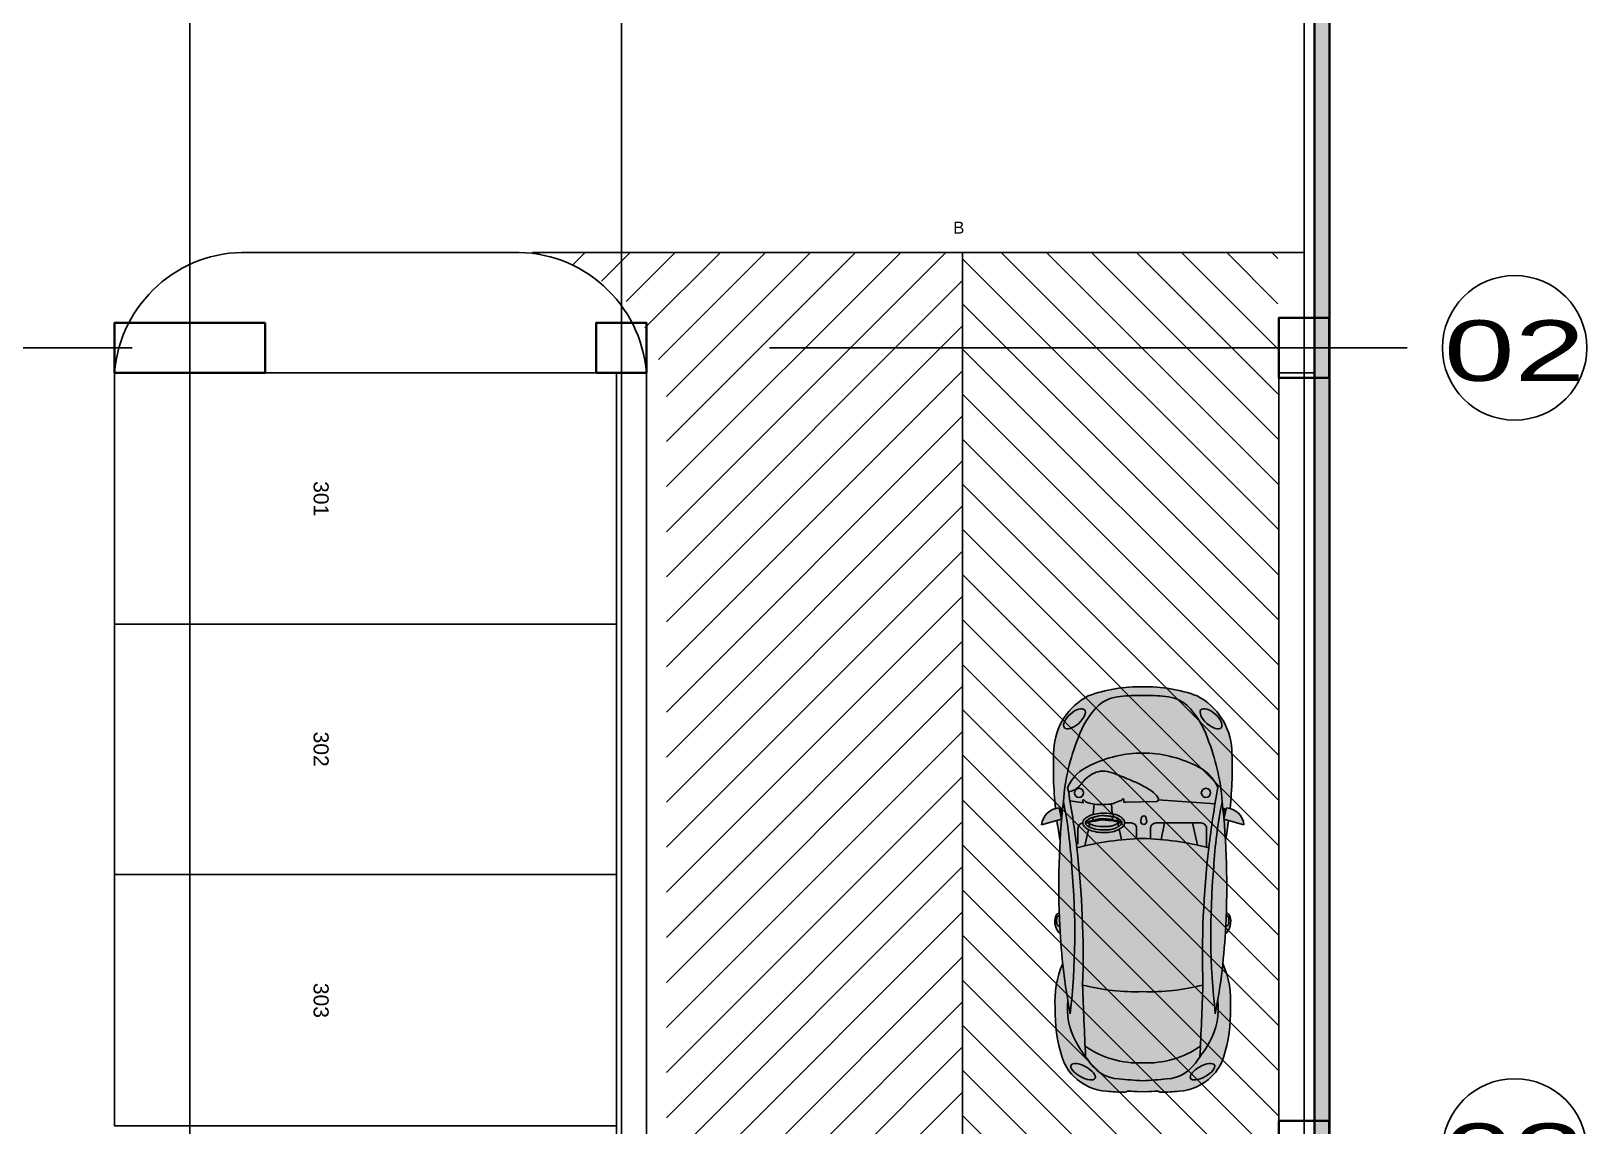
# Model space of a CAD drawing. Header units: millimetres. Extents: x -430 to 485, y 17 to 957.
# Drawn here: x 177.87 to 193.36, y 82.26 to 93.16 of the extents above; entities that cross this region are included whole.
import ezdxf

# ---------------------------------------------------------------- set-up
doc = ezdxf.new("R2010")
doc.units = ezdxf.units.MM
doc.linetypes.add('Center', pattern=[50.800000000000004, 31.75, -6.35, 6.35, -6.35])
for name, color, linetype in [('-parquead', 8, 'Continuous'), ('@F1', 8, 'Continuous'), ('_AUTOMOBILES', 8, 'Continuous'), ('_H-lleno', 255, 'Continuous'), ('EJE-ESTRUCTURA', 8, 'Center'), ('GG_PISO 3', 8, 'Continuous'), ('JCA_HATCH 254', 252, 'Continuous'), ('JCA_TEXTO1', 8, 'Continuous'), ('JCA_TEXTO2', 8, 'Continuous'), ('Textos-espacios', 8, 'Continuous')]:
    doc.layers.add(name, color=color, linetype=linetype)
doc.layers.add('Estructura', color=7, linetype='Continuous', lineweight=40, true_color=0x4f4f4f)
doc.layers.add('Muro', color=9, linetype='Continuous', lineweight=40)
doc.layers.add('Piso', color=251, linetype='Continuous', lineweight=30)
doc.styles.get("Standard").update_dxf_attribs({"font": 'arial.ttf'})
doc.styles.add('style2', font='arial.ttf', dxfattribs={"width": 1.5})

# ---------------------------------------------------------------- blocks, each defined once
blk = doc.blocks.new('WVG&%SOL')
at = {"layer": '_H-lleno'}
for points in [[(2.702086492993894, 2.045514725111289), (2.759095564346709, 1.842661534483658), (2.873100209020808, 1.867661469278831, 0.3767452663805549)], [(1.6803222246675, 1.861073917262842, 0.0032374094922651), (1.599861843043524, 1.856807194332604, -0.3022014224707749), (1.779676953235554, 1.90181265034335, -0.3823630885886254), (1.809888535686718, 1.866815864780351, 0.0041875893993844)], [(2.745677108597502, 1.890407910585405, 0.012661824760933), (2.54567545698874, 1.858263859191723, -0.0069095832483488), (2.759095564346705, 1.842661534483683)], [(4.01033382518363, 1.022757277062477, 0.0384341650213628), (3.999100788954208, 1.252076915600939, 0.165050937309413), (3.909238933606277, 1.470954274146369, 0.1160275156920058), (3.577873031346101, 1.675801034163352, 0.0795331153242121), (2.939400012368492, 1.824844700356659, -0.0349143717976877), (2.267012605504048, 1.739211841636542, -0.0502716917365008), (0.7936949487919014, 1.755679738234384, -0.0056037282013258), (0.9309326479255396, 1.780499668938676, 0.1564828559446172), (0.5116374171154014, 1.700255952337485, 0.0409944675196759), (0.3603930924722375, 1.60084469877935, -0.0027242034924582), (1.083324526110799, 1.630913886351663, 0.0376225017065737), (2.470532429844713, 1.689483845499822, 0.0156139737951068), (3.079153332555627, 1.781995288761659, -0.1952331394635058), (3.304473105559843, 1.551606081793259, -0.1149000738005668), (3.427297995927476, 1.022757277062084, -0.1149000738004035), (3.304473105559845, 0.4939084723316793, -0.1952331394635143), (3.079153332555618, 0.2635192653632726, 0.015613973795132), (2.470532429843723, 0.3560307086252319, 0.0376225017065218), (1.083324526111713, 0.4146006677732661, -0.0027242034924618), (0.3603930924722016, 0.4446698553456133, 0.0409944675196806), (0.5116374171153834, 0.3452586017874669, 0.156482855944626), (0.9309326479255418, 0.2650148851862605, -0.005603728201326001), (0.7936949487918983, 0.2898348158905533, -0.0502716917365034), (2.267012605504123, 0.3063027124883879, -0.0349143717976864), (2.939400012368538, 0.2206698537682641, 0.0795331153242067), (3.577873031346101, 0.3697135199615733, 0.1160275156920097), (3.909238933606283, 0.5745602799785705, 0.1650509373094237), (3.999100788954212, 0.7934376385240189, 0.0384341650213627)], [(2.939400012368531, 1.824844700356671, 0.040737158263194), (1.680322224667395, 1.861073917262839, 0.0359210650891952), (0.7936949487919434, 1.75567973823439, 0.0502716917365014), (2.267012605504104, 1.739211841636543, 0.0349143717976868)], [(2.267012605504123, 0.306302712488387, 0.0502716917365044), (0.7936949487918739, 0.2898348158905497, 0.0359210650891965), (1.68032222466736, 0.1844406368620959, 0.0407371582631928), (2.939400012368459, 0.2206698537682685, 0.034914371797682)], [(1.680322224726555, 0.184440636859341, -0.0032374094946405), (1.599861843043524, 0.1887073597923304, 0.3022014224708533), (1.7796769532356, 0.143701903781602, 0.3823630885881546), (1.809888535686718, 0.178698689344581, -0.0041875893974788), (1.680322224726434, 0.1844406368589815, 0.3706058346611895), (1.690465869189984, 0.159302323310371, 0.1335624853119722), (1.727488264576985, 0.151725056056458, 0.0823043625920961), (1.774323937635299, 0.1570735927313215, 0.7207659377336217), (1.775243965634355, 0.1780664092836914, -0.7207659377333254), (1.774323937635285, 0.1570735927313247, -0.0823043625920088), (1.727488264577024, 0.1517250560564605, -0.1314943697917713), (1.690989454332909, 0.1590407139474725, -0.3786291950438628)], [(2.759095564346703, 0.2028530196412506, -0.0069095832483483), (2.545675456988759, 0.1872506949332089, 0.0126618247609321), (2.745677108597502, 0.1551066435395296)], [(2.873100209020808, 0.1778530848461012), (2.759095564346709, 0.2028530196412777), (2.702086492993894, -1.709863549e-07, 0.3767452663805551)]]:
    blk.add_hatch(color=256, dxfattribs=at).paths.add_polyline_path(points)
h = blk.add_hatch(color=256, dxfattribs=at)
h.paths.add_polyline_path([(0.3505129329212845, 1.837546172725233, 0.1214502556362919), (0.1624329010585682, 1.722218220449743, 0.1826030026017416), (0.0106858345010308, 1.38904904355948, 0.0293254781624102), (-3.317855668e-07, 1.207514680959979, 0.0838081992157284), (0.0112782769610322, 1.175461784291215, -0.0151428676531554), (0.0107921703272201, 1.144340121078527, 0.0333295451190012), (0.0064113679945336, 1.022757277062477, 0.0333295451190097), (0.0107921703272201, 0.9011744330464044, -0.0151428676531547), (0.0112782769610322, 0.8700527698337165, 0.0838081992157297), (-3.317855674e-07, 0.8379998731649525, 0.0293254781624134), (0.0106858345010212, 0.6564655105654306, 0.1826030026017317), (0.1624329010585738, 0.3232963336751964, 0.1214502556362958), (0.3505129329212974, 0.2079683813997049, 0.0849601022361763), (0.8549116659440255, 0.1374900725882746, 0.1240377061407456), (1.301299646021325, 0.2137051133444468, -0.0150265645907047), (0.9309326479255376, 0.2650148851862602, -0.1564828559445989), (0.5116374171154475, 0.3452586017874479, -0.0481945616863861), (0.3356399395656161, 0.4645967411504069, -0.2593833747098837), (0.1345004660198451, 0.7817862878877859, -0.003945232364233), (0.1156428004971843, 1.022757277062487, -0.0039452323642322), (0.1345004660198445, 1.263728266237139, -0.2593833747098906), (0.335639939565617, 1.58091781297453, -0.0481945616863857), (0.5116374171154461, 1.700255952337485, -0.1564828559446), (0.9309326479255392, 1.780499668938676, -0.0150265645907046), (1.301299646021325, 1.831809440780489, 0.124037706140748), (0.8549116659440178, 1.908024481536668, 0.0849601022361774)])
edge = h.paths.add_edge_path(flags=16)
edge.add_ellipse((0.2078656255408473, 1.625952208879064), major_axis=(0.066841598158674, 0.1214668025330273), ratio=0.4059207576363911, start_angle=1.1368683772161603e-13, end_angle=360, ccw=False)
h.paths.add_polyline_path([(1.083324526110799, 1.630913886351663, 0.0376225017065737), (2.470532429844713, 1.689483845499822, 0.0156139737951068), (3.079153332555627, 1.781995288761659, -0.1952331394635058), (3.304473105559843, 1.551606081793259, -0.1149000738005668), (3.427297995927476, 1.022757277062084, -0.1149000738004035), (3.304473105559845, 0.4939084723316793, -0.1952331394635143), (3.079153332555618, 0.2635192653632726, 0.015613973795132), (2.470532429843723, 0.3560307086252319, 0.0376225017065218), (1.083324526111713, 0.4146006677732661, -0.0023211393229082), (0.4673339389503891, 0.4397244134786, -0.1692279362367376), (0.2976231289253435, 1.022757277062469, -0.1692279362367463), (0.4673339389504103, 1.605790140646365, -0.0023211393229047)])
h = blk.add_hatch(color=256, dxfattribs=at)
h.paths.add_polyline_path([(0.3505129329212845, 1.837546172725233, 0.1214502556362919), (0.1624329010585682, 1.722218220449743, 0.1826030026017416), (0.0106858345010308, 1.38904904355948, 0.0293254781624102), (-3.317855668e-07, 1.207514680959979, 0.0838081992157284), (0.0112782769610322, 1.175461784291215, -0.0151428676531554), (0.0107921703272201, 1.144340121078527, 0.0333295451190012), (0.0064113679945336, 1.022757277062477, 0.0333295451190097), (0.0107921703272201, 0.9011744330464044, -0.0151428676531547), (0.0112782769610322, 0.8700527698337165, 0.0838081992157297), (-3.317855674e-07, 0.8379998731649525, 0.0293254781624134), (0.0106858345010212, 0.6564655105654306, 0.1826030026017317), (0.1624329010585738, 0.3232963336751964, 0.1214502556362958), (0.3505129329212974, 0.2079683813997049, 0.0849601022361763), (0.8549116659440255, 0.1374900725882746, 0.1240377061407456), (1.301299646021325, 0.2137051133444468, -0.0150265645907047), (0.9309326479255376, 0.2650148851862602, -0.1564828559445989), (0.5116374171154475, 0.3452586017874479, -0.0481945616863861), (0.3356399395656161, 0.4645967411504069, -0.2593833747098837), (0.1345004660198451, 0.7817862878877859, -0.003945232364233), (0.1156428004971843, 1.022757277062487, -0.0039452323642322), (0.1345004660198445, 1.263728266237139, -0.2593833747098906), (0.335639939565617, 1.58091781297453, -0.0481945616863857), (0.5116374171154461, 1.700255952337485, -0.1564828559446), (0.9309326479255392, 1.780499668938676, -0.0150265645907046), (1.301299646021325, 1.831809440780489, 0.124037706140748), (0.8549116659440178, 1.908024481536668, 0.0849601022361774)])
edge = h.paths.add_edge_path(flags=16)
edge.add_ellipse((0.2078656255408473, 1.625952208879064), major_axis=(0.066841598158674, 0.1214668025330273), ratio=0.4059207576363911, start_angle=1.1368683772161603e-13, end_angle=360, ccw=False)
h.paths.add_polyline_path([(2.470532429834093, 1.689483845498569, -0.0376225017062656), (1.083324526111471, 1.630913886351675, 0.0721772550302114), (1.017326202358824, 1.022757277062469, 0.0721772550302122), (1.083324526111493, 0.4146006677732594, -0.0376225017062634), (2.470532429834034, 0.3560307086263741, 0.0558373516282017), (2.564884064109016, 1.022757277062392, 0.05583735162821401)])
h.paths.add_polyline_path([(2.768072608461951, 0.9886548465513972), (2.749277059202851, 0.9848957366995768, -1.500000000000025), (2.749277059202852, 1.041282384476877), (2.768072608461951, 1.037523274625058, -1)], flags=16)
edge = h.paths.add_edge_path()
edge.add_line((2.721536067137268, 0.8898108754323995), (2.721536067137268, 0.4327653729620524))
edge.add_arc((2.667104662137288, 0.4327653729620834), 0.0544314049999812, 269.99999999996726, 359.9999999999674, ccw=False)
edge.add_line((2.667104662137254, 0.3783339679621021), (2.476187871865554, 0.3783339679621021))
edge.add_arc((-0.4581126972598695, 1.110516507965362), 3.024270342058628, 345.5534359073388, 345.9893520939851, ccw=False)
edge.add_arc((1.29397563786959, -9.432660398862936), 9.859145981400136, 80.53726297998958, 83.14618354670432, ccw=False)
edge.add_line((2.914879660271715, 0.2923295565415973), (2.955993520352512, 0.8659875988347174))
edge.add_spline(control_points=[(2.955993520352512, 0.8659875988347181), (2.948850400740052, 0.8680699690243955), (2.941751087158123, 0.8738013598776813), (2.938919453348861, 0.880856495981525)], knot_values=[0, 3.439e-13, 3.439e-13, 3.439e-13, 0.5272875804596971, 0.5272875804596971, 0.5272875804596971, 0.5272875804596971], degree=3, periodic=0)
edge.add_line((2.938919453348861, 0.880856495981525), (2.931601996061571, 1.193103545928487))
edge.add_spline(control_points=[(2.931601996061571, 1.193103545928487), (2.93144078085937, 1.199982844204379), (2.925794803865078, 1.216025766180431), (2.939081487718523, 1.213109144852843), (2.946804696742436, 1.215731353417127), (2.956139896533896, 1.214817205135369), (2.963007013957564, 1.218227663202879), (2.968990946518095, 1.224085290548684), (2.95097971077368, 1.231674549781674), (2.942275359126429, 1.267619727511178), (2.918761644734113, 1.311566334998647), (2.906185869734882, 1.385328879894635), (2.906046590671627, 1.450409045045709), (2.910393015820416, 1.500460337655663), (2.912225723109506, 1.51425945565519)], knot_values=[0.1412976755397397, 0.1412976755397397, 0.1412976755397397, 0.1412976755397397, 0.159943441569071, 0.1659308883017319, 0.172000704574314, 0.1830228140850743, 0.1897156218089634, 0.1947018747006395, 0.1996895453789824, 0.2306668728388395, 0.293381076211592, 0.3340480560820084, 0.4317638870284336, 0.4694463160207903, 0.4694463160207903, 0.4694463160207903, 0.4694463160207903], degree=3, periodic=0)
edge.add_line((2.914815989105436, 1.337693882500814), (2.813637932319977, 1.333112635966797))
edge.add_spline(control_points=[(2.721388939666713, 1.627928929647909), (2.727178712371816, 1.627651770986975), (2.739233910828099, 1.624800961505389), (2.758054322533162, 1.618130796359334), (2.773611423462779, 1.595254397973495), (2.800807992143929, 1.55643174132822), (2.817188927749391, 1.46951959493309), (2.827132151927969, 1.435203795041219), (2.812272280248447, 1.326015902617337), (2.814747359208201, 1.339846478143104), (2.817326293372939, 1.3542573896016), (2.804549560243644, 1.275199298246949), (2.786179375294529, 1.253220930791989), (2.758123337195891, 1.21429533132211), (2.733582787575711, 1.206372969161803), (2.723279958267059, 1.206131464670204), (2.721536067137268, 1.206175400270458)], knot_values=[0.6101551947584781, 0.6101551947584781, 0.6101551947584781, 0.6101551947584781, 0.6262474253611316, 0.6436722375040645, 0.6634685700176949, 0.6988790869095391, 0.7758465355839687, 0.8696393944446255, 0.9077310157190256, 0.9077310157190256, 0.9077310157190256, 0.9474209751479244, 0.9973650194286854, 1.038980996775159, 1.062017231419319, 1.066710329626935, 1.066710329626935, 1.066710329626935, 1.066710329626935], degree=3, periodic=0)
edge.add_line((2.721536067137268, 1.206175400270458), (2.721536067137268, 1.139709512502866))
edge.add_arc((2.667104662137254, 1.139709512502866), 0.0544314050000122, 270, 359.9999999999998, ccw=False)
edge.add_line((2.667104662137254, 1.085278107502853), (2.562421527843048, 1.085278107502914))
edge.add_arc((-0.4581126972598595, 0.93499804615951), 3.024270342058627, 1.6628604337769843, 2.8482773507855086, ccw=False)
edge.add_arc((-0.4581126972598626, 1.110516507965382), 3.024270342058628, 356.8482918055965, 358.3371395662244, ccw=False)
edge.add_line((2.561583311134643, 0.9442422804324424), (2.667104662137254, 0.9442422804324424))
edge.add_arc((2.667104662137226, 0.8898108754323995), 0.0544314050000429, 0, 89.99999999996771, ccw=False)
h = blk.add_hatch(color=256, dxfattribs=at)
h.paths.add_polyline_path([(0.3505129329212845, 1.837546172725233, 0.1214502556362919), (0.1624329010585682, 1.722218220449743, 0.1826030026017416), (0.0106858345010308, 1.38904904355948, 0.0293254781624102), (-3.317855668e-07, 1.207514680959979, 0.0838081992157284), (0.0112782769610322, 1.175461784291215, -0.0151428676531554), (0.0107921703272201, 1.144340121078527, 0.0333295451190012), (0.0064113679945336, 1.022757277062477, 0.0333295451190097), (0.0107921703272201, 0.9011744330464044, -0.0151428676531547), (0.0112782769610322, 0.8700527698337165, 0.0838081992157297), (-3.317855674e-07, 0.8379998731649525, 0.0293254781624134), (0.0106858345010212, 0.6564655105654306, 0.1826030026017317), (0.1624329010585738, 0.3232963336751964, 0.1214502556362958), (0.3505129329212974, 0.2079683813997049, 0.0849601022361763), (0.8549116659440255, 0.1374900725882746, 0.1240377061407456), (1.301299646021325, 0.2137051133444468, -0.0150265645907047), (0.9309326479255376, 0.2650148851862602, -0.1564828559445989), (0.5116374171154475, 0.3452586017874479, -0.0481945616863861), (0.3356399395656161, 0.4645967411504069, -0.2593833747098837), (0.1345004660198451, 0.7817862878877859, -0.003945232364233), (0.1156428004971843, 1.022757277062487, -0.0039452323642322), (0.1345004660198445, 1.263728266237139, -0.2593833747098906), (0.335639939565617, 1.58091781297453, -0.0481945616863857), (0.5116374171154461, 1.700255952337485, -0.1564828559446), (0.9309326479255392, 1.780499668938676, -0.0150265645907046), (1.301299646021325, 1.831809440780489, 0.124037706140748), (0.8549116659440178, 1.908024481536668, 0.0849601022361774)])
edge = h.paths.add_edge_path(flags=16)
edge.add_ellipse((0.2078656255408473, 1.625952208879064), major_axis=(0.066841598158674, 0.1214668025330273), ratio=0.4059207576363911, start_angle=1.1368683772161603e-13, end_angle=360, ccw=False)
h.paths.add_polyline_path([(0.2976231289253435, 1.022757277062469, -0.1692279362367463), (0.4673339389504103, 1.605790140646365, 0.0004030616208917), (0.360393092472258, 1.600844698779367, 0.0071858969154749), (0.3356399395656451, 1.580917812974553, 0.2593833747091868), (0.1345004660199055, 1.263728266238199, 0.0039452323642501), (0.1156428004971826, 1.022757277062448, 0.0039452323642492), (0.1345004660199347, 0.7817862878867591, 0.2593833747091815), (0.3356399395656428, 0.4645967411503922, 0.0071858969154681), (0.3603930924722314, 0.4446698553455965, 0.0004030616208918), (0.4673339389503996, 0.4397244134785855, -0.1692279362367426)], flags=17)
h = blk.add_hatch(color=256, dxfattribs=at)
h.paths.add_polyline_path([(4.005323287475909, 0.4723124110232929, 0.09828896125084), (4.096745121982224, 1.022757277062457, 0.0982889612508428), (4.005323287475911, 1.573202143101634, 0.2652633872986738), (3.464371681163126, 1.92204625161635, 0.0373627824232311), (2.867611409818052, 1.904947941222435, -0.0505232249280079), (2.873100209020808, 1.867661469278831), (2.857631979205278, 1.864269460664704), (2.872740816056251, 1.831928189850454, -0.0021644060712772), (2.939400012368579, 1.824844700356655, -0.0795331153242196), (3.577873031346241, 1.675801034163304, -0.1160275156919633), (3.909238933606281, 1.470954274146368, -0.1650509373094318), (3.999100788954212, 1.252076915600909, -0.038434165021358), (4.01033382518363, 1.022757277062474, -0.0384341650213604), (3.999100788954215, 0.7934376385240295, -0.1650509373094316), (3.909238933606283, 0.5745602799785701, -0.1160275156919637), (3.577873031346243, 0.3697135199616311, -0.0795331153242276), (2.939400012368516, 0.2206698537682747, -0.0021644060712753), (2.872740816056247, 0.2135863642744802), (2.857631979205278, 0.1812450934602287), (2.873100209020808, 0.1778530848461012, -0.0505232249280064), (2.867611409818043, 0.1405666129025028, 0.0373627824232379), (3.464371681163232, 0.1234683025085872, 0.265263387298629)])
edge = h.paths.add_edge_path(flags=0)
edge.add_ellipse((3.774871243889168, 0.3330389292797969), major_axis=(0.0903418497259956, 0.1020252884452639), ratio=0.4637539022052292, start_angle=0, end_angle=359.9999999999999)
edge = h.paths.add_edge_path(flags=0)
edge.add_ellipse((3.774871243889168, 1.712475624845138), major_axis=(-0.09034184972599528, 0.102025288445264), ratio=0.4637539022052291, start_angle=1.1368683772161603e-13, end_angle=360, ccw=False)
edge = h.paths.add_edge_path(flags=16)
edge.add_ellipse((3.774871243889168, 0.3330389292797969), major_axis=(0.0903418497259956, 0.1020252884452639), ratio=0.4637539022052292, start_angle=0, end_angle=359.9999999999999)
edge = h.paths.add_edge_path(flags=16)
edge.add_ellipse((3.774871243889168, 1.712475624845138), major_axis=(-0.09034184972599528, 0.102025288445264), ratio=0.4637539022052291, start_angle=1.1368683772161603e-13, end_angle=360, ccw=False)
h = blk.add_hatch(color=256, dxfattribs=at)
edge = h.paths.add_edge_path()
edge.add_ellipse((0.2078656255408473, 1.625952208879064), major_axis=(0.06684159815867363, 0.1214668025330274), ratio=0.4059207576363927, start_angle=1.1368683772161603e-13, end_angle=360, ccw=False)
for points in [[(2.857631979205276, 1.864269460664704), (2.759095564346792, 1.842661534483674, -0.0036857332670297), (2.872740816056252, 1.831928189850453)], [(2.872740816056247, 0.2135863642744802, -0.0036857332670294), (2.759095564346798, 0.2028530196412586), (2.857631979205278, 0.1812450934602287)]]:
    blk.add_hatch(color=256, dxfattribs=at).paths.add_polyline_path(points, flags=17)
h = blk.add_hatch(color=256, dxfattribs=at)
edge = h.paths.add_edge_path()
edge.add_ellipse((3.774871243889168, 1.712475624845138), major_axis=(0.09034184972599638, -0.1020252884452629), ratio=0.4637539022052322, start_angle=1.1368683772161603e-13, end_angle=360, ccw=False)
h = blk.add_hatch(color=256, dxfattribs=at)
edge = h.paths.add_edge_path()
edge.add_ellipse((3.774871243889168, 0.3330389292797969), major_axis=(0.09034184972599638, 0.1020252884452629), ratio=0.4637539022052322, start_angle=0, end_angle=359.9999999999999)
at = {"layer": '@F1', "linetype": 'Continuous'}
for p, q in [((2.759095564346709, 1.842661534483658), (2.702086492993894, 2.045514725111289)), ((2.759095564346709, 1.842661534483658), (2.873100209020808, 1.867661469278831)), ((2.85763197920528, 1.864269460664699), (2.872740816056242, 1.831928189850475)), ((2.924613875571048, 1.62160268166327), (2.946328947132597, 1.758479071741073)), ((2.655409697086569, 1.572527950748767), (2.490580753017126, 1.606874551291995)), ((2.738621238463831, 1.51425945565519), (2.721536067137268, 1.601242056124186)), ((2.750637179280288, 1.515259909608938), (2.733552007953726, 1.602242510077933)), ((2.712165089482112, 1.560701418689793), (2.682081878525329, 1.566970075178639)), ((2.660674585385628, 1.261333766764224), (2.551049557928664, 1.236914630341509)), ((2.721536067137268, 1.274890751517228), (2.687894527586973, 1.267397049004167)), ((2.745190229401019, 1.34139965691911), (2.721536067137268, 1.232817644885062)), ((2.757206170217475, 1.342400110872856), (2.733552007953724, 1.233818098838807)), ((2.667104662137254, 0.9442422804324424), (2.561583311134658, 0.9442422804324424)), ((2.737529840915912, 1.043631828134266), (2.768072608461951, 1.037523274625058)), ((2.737529840915912, 0.9825462930421894), (2.768072608461951, 0.9886548465513972)), ((2.71958373924697, 0.8034138146151001), (2.553849794808101, 0.8379489966380903)), ((2.721536067137268, 0.4327653729620524), (2.721536067137268, 0.8898108754323995)), ((2.721536067137268, 0.5191490252098303), (2.497381804951102, 0.4692183329670801)), ((2.476187871865554, 0.3783339679621021), (2.667104662137254, 0.3783339679621021)), ((2.759095564346709, 0.2028530196412777), (2.702086492993894, -1.709863549e-07)), ((2.759095564346709, 0.2028530196412777), (2.873100209020808, 0.1778530848461012)), ((2.85763197920528, 0.1812450934602349), (2.872740816056242, 0.2135863642744606))]:
    blk.add_line(p, q, dxfattribs=at)
at = {"layer": '@F1'}
for p, q in [((2.748201860678503, 1.527658400727628), (2.781999328101038, 1.524897519457853)), ((2.80885563227971, 1.522703654862753), (2.914770881208571, 1.514051544238738)), ((2.754600594315312, 1.330439481246254), (2.788140780056469, 1.331958149073634)), ((2.814359158603125, 1.333145292409458), (2.913604738887495, 1.337639038238737)), ((2.938919453348861, 0.880856495981525), (2.931601996061571, 1.193103545928487)), ((2.914879660271715, 0.2923295565415966), (2.955993520352513, 0.8659875988347238))]:
    blk.add_line(p, q, dxfattribs=at)
at = {"layer": '@F1', "linetype": 'Continuous'}
for points in [[(2.721536067137268, 1.623929546772663, 0.4142135623731054), (2.667104662137254, 1.678360951772674), (2.506668755929183, 1.678360951772674)], [(2.562421527843048, 1.085278107502914), (2.667104662137254, 1.085278107502853, 0.4142135623730951), (2.721536067137268, 1.139709512502866), (2.721536067137268, 1.206175400270456)]]:
    blk.add_lwpolyline(points, format="xyb", dxfattribs=at)
for points in [[(2.721536067137268, 1.577855384203771), (2.721536067137268, 1.601242056124186)], [(2.721536067137268, 1.232817644885062), (2.721536067137268, 1.274890751517228)]]:
    blk.add_lwpolyline(points, dxfattribs=at)
for centre, radius, start, end in [((2.686325125076391, 1.859214250700948), 0.1869660062261292, 2.589533755519155, 85.1641855640126), ((0.8086018261164424, 0.3992764113620244), 1.509458624978023, 88.24190292512162, 107.6666762675214), ((0.9268563951333396, 0.9840570131896348), 0.9267642238572608, 66.16946119325618, 94.45235237169712), ((1.72360056024488, 1.744140663294269), 0.1673469968384531, 70.42195719825523, 137.6815237436917), ((1.722907057853159, 1.821939171996024), 0.0719962277606538, 86.35173575326483, 116.7819081018536), ((1.734769940528543, 1.74981528412514), 0.1441582362727304, 74.07498813788688, 92.89533867810499), ((1.769975858088379, 1.876757296489654), 0.0124665079848439, 295.4096688279063, 69.58723397435959), ((1.775246207850166, 1.867449003306711), 0.0346481131135409, 358.9529535284407, 82.6529894910573), ((3.280239203385356, -2.07394153085376), 4.000227884386463, 97.67957515785854, 100.5812965736907), ((3.280239203385356, -2.07394153085376), 4.000227884386463, 87.36171276529078, 95.92065232304788), ((3.429209931857476, 1.2736728795116), 0.6493260954780145, 27.47056133497527, 86.89584819391283), ((0.4903687729554312, 1.398438329991573), 0.4608420049668439, 107.6666762675188, 135.3653693561081), ((0.846344735597997, 1.086906868762952), 0.6987317706871023, 83.04676378892152, 118.621493345549), ((1.969574465849279, -4.354324905786397), 6.222125793375655, 92.66450861099777, 100.893472188839), ((1.61204129180186, 9.055705041956408), 7.345751164591652, 263.6037414587725, 275.115473399672), ((1.700022526342063, 1.867740287696803), 0.0207976531961701, 117.3552684382402, 198.6952669759188), ((2.087894887435499, -5.871056478486298), 7.742864840115937, 83.68624793310245, 93.01735987282436), ((1.990790370185816, 6.590705350489286), 4.859350572836302, 273.2586492703647, 281.2571816178849), ((1.293975637869617, 11.47817495298787), 9.85914598140013, 276.8538176607145, 280.4319848905473), ((2.793104373928068, -0.2439230038393847), 2.073933997925506, 67.76562765794729, 85.95498713173922), ((2.90804006269, 1.389271611677071), 0.4283825832908561, 22.2684979986784, 66.45680607473984), ((0.5274886338068621, 1.354805562302904), 0.5179360475762551, 134.815635167927, 176.2091088717316), ((0.5202167724166993, 1.241502985832014), 0.3863560949558305, 118.5377449469718, 176.7022180976229), ((1.219125139088615, 1.070740313168869), 0.9227504139738654, 144.5605403628822, 182.9807257851344), ((1.041244413395943, 0.7297544189500698), 1.105602458760206, 118.621493345549, 129.6583334048435), ((3.481285968786068, -64.72700501838771), 66.40123207026, 92.06958436159584, 92.69392426774105), ((3.145820624603957, 1.09942840976555), 2.129874871469829, 165.5498037632233, 182.0629764181551), ((1.388284358819452, 10.86509164163473), 9.239212050587954, 268.1084874447007, 276.7268649266721), ((-0.4581126972598615, 0.934998046159544), 3.024270342058627, 1.662860433777481, 14.44656409266167), ((3.308122557512878, 0.8690082527289114), 0.8506937817499132, 45.03952108032475, 71.51268578144848), ((2.664491999407831, 1.067692827867992), 1.432957853829026, 358.2029900219476, 20.65703854807152), ((2.230405582603056, 1.023466981854693), 1.196892623736331, 359.9660261155683, 26.18420898139471), ((3.631671325094782, 1.229111233814065), 0.3681464836881703, 3.576542563144489, 41.06544742704087), ((1.551594145859409, 1.207260530067302), 1.551594498459909, 173.2716360674069, 179.9906103641296), ((15.39459293445959, -0.0517040822242609), 15.31668320520831, 175.0732361503276, 175.9774121139033), ((0.1005812436723179, 1.22489603161932), 0.1020723501852145, 189.8043674702311, 208.9670106610673), ((0.9195636667597682, 1.050725449719117), 0.913580505167434, 174.1185732446133, 181.754315745308), ((-0.502647645537913, 1.167924452222109), 0.513981191476023, 357.3700258020823, 0.8402501950359708), ((2.515281470024229, 1.064458291645144), 1.495633818581574, 358.4022815030243, 7.206409879795673), ((0.9195636667597682, 0.9947891044058176), 0.913580505167434, 178.2456842546919, 185.8814267553865), ((15.39459293445959, 2.097218636349193), 15.31668320520831, 184.0225878860967, 184.9267638496723), ((1.219125139088615, 0.9747742409560648), 0.9227504139738654, 177.0192742148656, 215.4394596371168), ((3.145820624603957, 0.9460861443593838), 2.129874871469829, 177.9370235818448, 194.4501962367765), ((-0.4581126972598615, 1.110516507965392), 3.024270342058627, 345.5534359073383, 358.3371395662226), ((2.667104662137226, 0.8898108754323995), 0.054431405000043, 0, 89.99999999996746), ((2.737529840915912, 1.013089060588227), 0.0305427675460385, 67.3801350519594, 292.6198649480405), ((2.768072608461951, 1.013089060588227), 0.0244342140368308, 270, 89.99999999999999), ((2.230405582603056, 1.022047572270242), 1.196892623736331, 333.8157910186053, 0.0339738844316693), ((2.515281470024229, 0.9810562624797916), 1.495633818581574, 352.7935901202043, 1.59771849697561), ((2.664491999407831, 0.9778217262569424), 1.432957853829026, 339.3429614519284, 1.797009978052375), ((0.1005812436723179, 0.8206185225056167), 0.1020723501852145, 151.0329893389326, 170.1956325297687), ((1.551594145859409, 0.8382540240576329), 1.551594498459909, 180.0093896358703, 186.728363932593), ((-0.502647645537913, 0.8775901019028278), 0.513981191476023, 359.159749804964, 2.62997419791772), ((3.631671325094782, 0.816403320310869), 0.3681464836881703, 318.9345525729591, 356.4234574368555), ((0.5274886338068621, 0.6907089918220317), 0.5179360475762551, 183.7908911282681, 225.184364832073), ((0.5202167724166993, 0.8040115682929198), 0.3863560949558305, 183.297781902377, 241.462255053028), ((2.90804006269, 0.6562429424478646), 0.4283825832908561, 293.5431939252601, 337.7315020013216), ((3.429209931857476, 0.7718416746133357), 0.6493260954780145, 273.1041518060871, 332.5294386650247), ((3.308122557512878, 1.176506301396024), 0.8506937817499132, 288.4873142185515, 314.9604789196752), ((0.4903687729554312, 0.6470762241333639), 0.4608420049668439, 224.6346306438918, 252.3333237324811), ((1.041244413395943, 1.315760135174866), 1.105602458760206, 230.3416665951565, 241.3785066544509), ((3.481285968786082, 66.77251957251268), 66.40123207026, 267.3060757322589, 267.9304156384041), ((0.846344735597997, 0.9586076853619836), 0.6987317706871023, 241.3785066544509, 276.9532362110784), ((1.61204129180186, -7.010190487831472), 7.345751164591652, 84.884526600328, 96.39625854122735), ((1.388284358819452, -8.819577087509794), 9.239212050587954, 83.27313507332791, 91.89151255529923), ((1.293975637869615, -9.432660398862936), 9.85914598140013, 79.5680151094527, 83.14618233928547), ((2.667104662137288, 0.4327653729620834), 0.0544314049999811, 269.9999999999674, 359.9999999999675), ((2.793104373928068, 2.28943755796432), 2.073933997925506, 274.0450128682607, 292.2343723420527), ((0.8086018261164426, 1.646238142762912), 1.509458624978023, 252.3333237324786, 271.7580970748784), ((1.969574465849279, 6.399839459911332), 6.222125793375655, 259.1065278111609, 267.3354913890022), ((0.9268563951333396, 1.061457540935299), 0.9267642238572608, 265.5476476283029, 293.8305388067438), ((1.72360056024488, 0.3013738908306641), 0.1673469968384531, 222.3184762563082, 289.5780428017447), ((1.700022526342063, 0.1777742664281307), 0.0207976531961701, 161.3047330240811, 242.6447315617597), ((2.087894887435501, 7.916571032611233), 7.742864840115937, 266.9826401271756, 276.3137520668975), ((1.722907057853159, 0.2235753821289087), 0.0719962277606538, 243.2180918981464, 273.6482642467351), ((1.771285251996887, 0.1677233344879544), 0.0110747735820509, 285.9250118621162, 69.04370609350735), ((1.775246207850166, 0.1780655508182228), 0.0346481131135409, 277.3470105089426, 1.047046471559309), ((1.990790370185813, -4.545190796364347), 4.859350572836302, 78.74281838211492, 86.7413507296353), ((3.280239203385356, 4.119456084978697), 4.000227884386463, 259.4187034263092, 262.3204248421415), ((2.686325125076391, 0.1863003034239863), 0.1869660062261292, 274.8358144359873, 357.4104662444808), ((1.734769940528543, 0.2956992699997962), 0.1441582362727304, 267.104661321895, 285.9250118621131), ((3.280239203385356, 4.119456084978697), 4.000227884386463, 264.0793476769521, 272.6382872347093)]:
    blk.add_arc(centre, radius, start, end, dxfattribs=at)
at = {"layer": '@F1', "linetype": 'Continuous', "extrusion": (0, 0, -1)}
for centre, major_axis, ratio in [((0.2078656255408473, 1.625952208879064), (0.0668415981586736, 0.1214668025330272), 0.4059207576363927), ((3.774871243889168, 1.712475624845138), (0.09034184972599639, -0.1020252884452629), 0.4637539022052322)]:
    blk.add_ellipse(centre, major_axis=major_axis, ratio=ratio, dxfattribs=at)
at = {"layer": '@F1'}
for centre in [(3.02568111824549, 1.667163085238833), (3.02568111824549, 0.384421372750722)]:
    blk.add_ellipse(centre, major_axis=(9.928e-13, -0.0467371121746834), ratio=0.983266089403692, start_param=4.712388980363803, end_param=10.99557428754339, dxfattribs=at)
at = {"layer": '@F1', "linetype": 'Continuous'}
for centre, major_axis, ratio in [((0.2078656255408473, 0.4195623452458694), (0.0668415981586736, -0.1214668025330272), 0.4059207576363927), ((3.774871243889168, 0.3330389292797969), (0.09034184972599639, 0.1020252884452629), 0.4637539022052322)]:
    blk.add_ellipse(centre, major_axis=major_axis, ratio=ratio, dxfattribs=at)
at = {"layer": '@F1'}
for points, knots in [([(2.938919453348861, 0.880856495981525), (2.941751087158126, 0.8738013598776767), (2.963932101446291, 0.8558942677425555), (3.011793269709848, 0.8933936260589893), (3.051142385815413, 0.9403483314406628), (3.097682331460928, 1.020431561739403), (3.151822584787455, 1.133656227202884), (3.200851592108306, 1.259717681782274), (3.246368163347626, 1.376419922539064), (3.247067126169513, 1.473959965913173), (3.206493981527525, 1.555357569445694), (3.154316804605164, 1.61741333837786), (3.097864538146081, 1.65582726975911), (3.065536966668076, 1.69639115566034), (3.049198697702431, 1.723312235688688), (3.0345431384891, 1.773888051914429)], [0, 0, 0, 0, 0.5272875804596971, 1.647451295278326, 3.487557988810058, 5.099072907082154, 7.968656938695363, 12.23831327532788, 14.47518702348805, 16.61375652672607, 18.74420214397056, 20.63934285726617, 22.22338886570531, 23.4527314138935, 24.2865286028062, 24.2865286028062, 24.2865286028062, 24.2865286028062]), ([(2.814747359208201, 1.339846478143104), (2.817326293372939, 1.3542573896016), (2.804549560243644, 1.275199298246949), (2.786179375294529, 1.253220930791989), (2.758123337195891, 1.21429533132211), (2.72624047125756, 1.204002668175549), (2.691813091946933, 1.210288768588821), (2.668994504155574, 1.248894173587552), (2.635829421136043, 1.298786619485241), (2.623713364329852, 1.369989286053999), (2.624262745210537, 1.449412060196736), (2.634477327264022, 1.52196126517759), (2.657137501763662, 1.581619856602558), (2.685087338307135, 1.618289928095864), (2.715475185669582, 1.630275255659165), (2.737790556568008, 1.625312502455179), (2.758054322533162, 1.618130796359334), (2.773611423462779, 1.595254397973495), (2.800807992143929, 1.55643174132822), (2.817188927749391, 1.46951959493309), (2.827132151927969, 1.435203795041219), (2.812272280248447, 1.326015902617337), (2.814747359208201, 1.339846478143104)], [0, 0, 0, 0, 0.0396899594288991, 0.0896340037096596, 0.1312499810561335, 0.1542862157002941, 0.1797268199962483, 0.2207266217996366, 0.2680991407440647, 0.3447664897443913, 0.4095645020962066, 0.4843001208430498, 0.5415149886030437, 0.5817686637341171, 0.6060665441749375, 0.6262474253611316, 0.6436722375040645, 0.6634685700176949, 0.6988790869095391, 0.7758465355839687, 0.8696393944446255, 0.9077310157190256, 0.9077310157190256, 0.9077310157190256, 0.9077310157190256]), ([(2.787855754695149, 1.337575953303139), (2.787097512046173, 1.333435624209708), (2.786133080945684, 1.328353283716418), (2.783880024864902, 1.317196096079529), (2.782561954513417, 1.311057609487991), (2.77857465325512, 1.294462349571811), (2.776134856993432, 1.287469683191188), (2.771666492269706, 1.277573879173494), (2.769675963207565, 1.274491069193754), (2.76515881369027, 1.268291766371679), (2.763601842910123, 1.266245893248245), (2.757181463394088, 1.257747805121228), (2.752425142329693, 1.251310525675129), (2.74498974693774, 1.243126926247207), (2.742238666647883, 1.240523697410806), (2.737518502642405, 1.236914433802688), (2.735592125450864, 1.235799945447612), (2.731318785370687, 1.233985291568504), (2.729080853733348, 1.233362277021232), (2.723005488069791, 1.232507602090316), (2.718794775175084, 1.232826556946075), (2.714218862365473, 1.234176298361211), (2.713046856992733, 1.23467159128953), (2.710389816042128, 1.2361181440581), (2.708378141679699, 1.237706680700425), (2.703477785581614, 1.243217659337494), (2.700722642506709, 1.247067363242114), (2.694804638329209, 1.256257366522284), (2.691445161592576, 1.261753504838652), (2.685049714271027, 1.271918735250215), (2.681993743813318, 1.276772480774406), (2.675284005180701, 1.287935884092114), (2.671845171882854, 1.294100280086277), (2.666087599531529, 1.306325253458668), (2.663669261475798, 1.312685850547807), (2.659477961925496, 1.326267900500082), (2.65774537936, 1.333393169210238), (2.653498417187337, 1.355473108869909), (2.65192048505062, 1.371189374465068), (2.650356612087654, 1.402412152543274), (2.650425489976647, 1.417976436571047), (2.652769754235203, 1.464954344377064), (2.656915035057897, 1.496321955029725), (2.668719228703587, 1.536821418206485), (2.672768355317129, 1.547910831486849), (2.680516198010086, 1.564272232809424), (2.683662336135411, 1.570088797097364), (2.690363635112734, 1.58079753370516), (2.693858788690595, 1.585513193655113), (2.700633058291233, 1.592702831146377), (2.70386226902606, 1.595365868889349), (2.710640967580117, 1.59943152812634), (2.714141604211, 1.600721089854308), (2.718211361542413, 1.601400771737258), (2.719274373012772, 1.601443470188514), (2.72277270964062, 1.601140492358715), (2.725011678448193, 1.600743723289633), (2.730203938231483, 1.599438624766917), (2.733322065059806, 1.598522713441542), (2.737776815662251, 1.596966933491108), (2.739317923019938, 1.596230854226869), (2.740613974208616, 1.595447792287465), (2.74073869045321, 1.595355726237588), (2.741666525898823, 1.594510488992589), (2.742335154043328, 1.59381829318084), (2.744489632252944, 1.591215892773709), (2.746194457554751, 1.588818000722205), (2.749980830058118, 1.58330896735811), (2.75179349155668, 1.580680744146718), (2.755164637339548, 1.575736608551324), (2.756778682765956, 1.573336514012408), (2.761370631861268, 1.566282912671313), (2.764092818327104, 1.561781274743418), (2.76877241226286, 1.55281792169799), (2.770845369187903, 1.54811337948562), (2.774758943220865, 1.537842866635024), (2.776551359229499, 1.532384538848391), (2.781464177170108, 1.515584390251649), (2.784108073333036, 1.503843072222096), (2.787858397613836, 1.486205429277279), (2.789212299510674, 1.4797288155342), (2.791659188448667, 1.468363273439229), (2.792705381588543, 1.463422137838259), (2.795160282653158, 1.449289558038286), (2.796103552873619, 1.440374305311879), (2.795826846452456, 1.420633611698318), (2.795562592163711, 1.414350678951176), (2.794664298289412, 1.401304436390397), (2.794119259433711, 1.394917430539182), (2.791974098207138, 1.373557741885333), (2.789712543742576, 1.355455820826866), (2.78835827471468, 1.343559788975833), (2.788173802082456, 1.34188922253912), (2.787981204427846, 1.339751356954917), (2.787931970403758, 1.339200876372623), (2.787875880895298, 1.33812267618153), (2.787864735766341, 1.3378770800081), (2.787855754695149, 1.337575953303139)], [0.4970331518743195, 0.4970331518743195, 0.4970331518743195, 0.4970331518743195, 0.7234440976721923, 0.7234440976721923, 0.9746358111319036, 0.9746358111319036, 1.50964033877237, 1.50964033877237, 2.044644866412839, 2.044644866412839, 2.271060810932449, 2.271060810932449, 2.862376324879863, 2.862376324879863, 3.217653772372462, 3.217653772372462, 3.537253070677372, 3.537253070677372, 3.856852368982283, 3.856852368982283, 4.368613159126637, 4.368613159126637, 4.584626911114892, 4.584626911114892, 4.992689984759342, 4.992689984759342, 5.400753058403798, 5.400753058403798, 5.808816132048253, 5.808816132048253, 6.216879205692706, 6.216879205692706, 6.778715798636853, 6.778715798636853, 7.350370525239848, 7.350370525239848, 7.922025251842843, 7.922025251842843, 9.065334705048837, 9.065334705048837, 10.20864415825482, 10.20864415825482, 12.4952630646668, 12.4952630646668, 13.40989555546501, 13.40989555546501, 13.92908799447, 13.92908799447, 14.44828043347499, 14.44828043347499, 14.90988462109999, 14.90988462109999, 15.37148880872501, 15.37148880872501, 15.62523953239991, 15.62523953239991, 15.87899025607482, 15.87899025607482, 16.12087491770187, 16.12087491770187, 16.36275957932892, 16.36275957932892, 16.516350448465, 16.516350448465, 16.66994131760109, 16.66994131760109, 16.92152084233934, 16.92152084233934, 17.1366760113884, 17.1366760113884, 17.35183118043746, 17.35183118043746, 17.78214151853557, 17.78214151853557, 18.20497447847547, 18.20497447847547, 18.62780743841536, 18.62780743841536, 19.47347335829514, 19.47347335829514, 19.97892280272601, 19.97892280272601, 20.48437224715687, 20.48437224715687, 21.47511887508725, 21.47511887508725, 21.85914421187706, 21.85914421187706, 22.16288355239377, 22.16288355239377, 22.77036223342717, 22.77036223342717, 22.90049326286089, 22.90049326286089, 22.95122122653483, 22.95122122653483, 22.96429810070754, 22.96429810070754, 22.96429810070754, 22.96429810070754]), ([(2.727651332487818, 1.260889144867987), (2.725977593544883, 1.263574847106262), (2.724268304589783, 1.266334102465062), (2.719405166777792, 1.274063806721322), (2.716349196320086, 1.278917552245512), (2.709639457687469, 1.29008095556322), (2.706200624389625, 1.296245351557383), (2.700443052038294, 1.30847032492977), (2.698024713982564, 1.314830922018914), (2.693833414432263, 1.328412971971189), (2.692100831866769, 1.335538240681344), (2.687853869694104, 1.357618180341014), (2.686275937557384, 1.373334445936174), (2.684712064594422, 1.404557224014379), (2.684780942483416, 1.420121508042154), (2.687125206741968, 1.467099415848168), (2.691270487564663, 1.498467026500829), (2.703074681210355, 1.538966489677594), (2.707123807823895, 1.550055902957956), (2.714871650516855, 1.566417304280532), (2.718017788642177, 1.572233868568472), (2.722589072786623, 1.579538822134621), (2.723828885010433, 1.581404642509103), (2.725085281245266, 1.583172593030479)], [5.596291821154248, 5.596291821154248, 5.596291821154248, 5.596291821154248, 5.808816132048253, 5.808816132048253, 6.216879205692706, 6.216879205692706, 6.778715798636853, 6.778715798636853, 7.350370525239848, 7.350370525239848, 7.922025251842843, 7.922025251842843, 9.065334705048837, 9.065334705048837, 10.20864415825482, 10.20864415825482, 12.4952630646668, 12.4952630646668, 13.40989555546501, 13.40989555546501, 13.92908799447, 13.92908799447, 14.11822872262299, 14.11822872262299, 14.11822872262299, 14.11822872262299]), ([(2.924613875571048, 1.62160268166327), (2.928896362761507, 1.624284741629774), (2.93573745127204, 1.62995480358784), (2.953078129339582, 1.633782598535463), (2.95424499563559, 1.623659150148044), (2.952939921034282, 1.61691050705217), (2.94658389520563, 1.609131523443393), (2.935714644584051, 1.600271072964235), (2.926048724441685, 1.578063075791144), (2.913952799604782, 1.535864797122244), (2.906022306069929, 1.461756377891981), (2.906185869734882, 1.385328879894635), (2.918761644734113, 1.311566334998647), (2.942275359126429, 1.267619727511178), (2.95097971077368, 1.231674549781674), (2.968990946518095, 1.224085290548684), (2.963007013957564, 1.218227663202879), (2.956139896533896, 1.214817205135369), (2.946804696742436, 1.215731353417127), (2.939081487718523, 1.213109144852843), (2.925794803865078, 1.216025766180431), (2.93144078085937, 1.199982844204379), (2.931601996061571, 1.193103545928487)], [0, 0, 0, 0, 0.0138597044917167, 0.027830361258106, 0.0329137449817013, 0.0379971021532664, 0.0465756111326859, 0.0592704458308368, 0.076221421134207, 0.1105990613900078, 0.1789801045320964, 0.2766959354785217, 0.3173629153489381, 0.3800771187216906, 0.4110544461815477, 0.4160421168598905, 0.4210283697515667, 0.4277211774754558, 0.438743286986216, 0.4448131032587983, 0.4508005499914591, 0.4694463160207903, 0.4694463160207903, 0.4694463160207903, 0.4694463160207903]), ([(2.738621238463831, 1.51425945565519), (2.740425941901856, 1.507036362668988), (2.742027737328561, 1.4997798531198), (2.744914091899508, 1.486205429277279), (2.746267993796349, 1.4797288155342), (2.748714882734338, 1.468363273439229), (2.749761075874216, 1.463422137838259), (2.752215976938829, 1.449289558038286), (2.753159247159291, 1.440374305311879), (2.752882540738127, 1.420633611698318), (2.752618286449383, 1.414350678951176), (2.751719992575082, 1.401304436390397), (2.751174953719384, 1.394917430539182), (2.749029792492809, 1.373557741885333), (2.746768238028248, 1.355455820826866), (2.745467079246477, 1.344026314582274), (2.745314199631267, 1.34265307825184), (2.745190229401022, 1.34139965691911)], [18.93906658879312, 18.93906658879312, 18.93906658879312, 18.93906658879312, 19.47347335829514, 19.47347335829514, 19.97892280272601, 19.97892280272601, 20.48437224715687, 20.48437224715687, 21.47511887508725, 21.47511887508725, 21.85914421187706, 21.85914421187706, 22.16288355239377, 22.16288355239377, 22.77036223342717, 22.77036223342717, 22.87156648947972, 22.87156648947972, 22.87156648947972, 22.87156648947972]), ([(2.750637179280288, 1.515259909608938), (2.752441882718312, 1.508036816622734), (2.754043678145018, 1.500780307073548), (2.756930032715962, 1.487205883231025), (2.758283934612805, 1.480729269487946), (2.760730823550793, 1.469363727392975), (2.761777016690673, 1.464422591792005), (2.764231917755286, 1.450290011992031), (2.765175187975747, 1.441374759265626), (2.764898481554582, 1.421634065652064), (2.764634227265839, 1.41535113290492), (2.763735933391541, 1.402304890344144), (2.763190894535837, 1.395917884492928), (2.761045733309266, 1.374558195839082), (2.758784178844705, 1.356456274780613), (2.757483020062934, 1.345026768536021), (2.757330140447723, 1.343653532205584), (2.75720617021748, 1.342400110872856)], [18.93906658879312, 18.93906658879312, 18.93906658879312, 18.93906658879312, 19.47347335829514, 19.47347335829514, 19.97892280272601, 19.97892280272601, 20.48437224715687, 20.48437224715687, 21.47511887508725, 21.47511887508725, 21.85914421187706, 21.85914421187706, 22.16288355239377, 22.16288355239377, 22.77036223342717, 22.77036223342717, 22.87156648947972, 22.87156648947972, 22.87156648947972, 22.87156648947972])]:
    blk.add_open_spline(points, degree=3, knots=knots, dxfattribs=at)
blk = doc.blocks.new('automovil planta')
at = {"layer": '_AUTOMOBILES', "rotation": 90.88404490339994}
blk.add_blockref('WVG&%SOL', (1.085843733375895, -4.080477475609825), dxfattribs=at)
blk = doc.blocks.new('estructura etapa 3')
at = {"layer": 'EJE-ESTRUCTURA'}
for p, q in [((-856.4036016545161, -6655.279212803549), (-856.4036016820845, -6714.839146025753)), ((-849.6036016545162, -6655.279212803549), (-849.6036016820846, -6714.839146025753)), ((-860.702003368614, -6655.354214752224), (-860.7020033947304, -6714.914148188363)), ((-860.7019977284467, -6655.354214753336), (-860.7019977560151, -6714.91414797554)), ((-893.0281577729133, -6667.8988341975), (-848.0261795347756, -6667.898834199143))]:
    blk.add_line(p, q, dxfattribs=at)
at = {"layer": 'Estructura'}
for points in [[(-859.9519977280677, -6667.648834198664), (-859.9519977287837, -6668.148834196337), (-861.4519977298314, -6668.148834197909), (-861.4519977287662, -6667.648834201169)], [(-856.1544740683465, -6668.148833038669), (-856.1544740689927, -6667.648833033111), (-856.6544740700405, -6667.648833033326), (-856.6544740693943, -6668.148833038885)], [(-849.3536016599724, -6668.198834193744), (-849.3536016596946, -6667.598834193745), (-849.8536016607424, -6667.598834193959), (-849.8536016610201, -6668.19883419396)], [(-849.3536016636754, -6676.198834190847), (-849.3536016633976, -6675.598834190849), (-849.8536016644454, -6675.598834191064), (-849.8536016647231, -6676.198834191063)]]:
    blk.add_lwpolyline(points, close=True, dxfattribs=at)
at = {"layer": 'JCA_TEXTO1', "linetype": 'Continuous'}
for centre in [(-847.506357240253, -6667.898834199143), (-847.506357240253, -6675.898834197281)]:
    blk.add_circle(centre, 0.719822294522596, dxfattribs=at)
at = {"layer": 'JCA_TEXTO2', "style": 'style2', "width": 1.5}
for s, p in [('02', (-848.2098746105441, -6668.228537916257)), ('03', (-848.2172318040541, -6676.228537914395))]:
    blk.add_text(s, height=0.6030684033583463, rotation=0.02931006920963407, dxfattribs=at).set_placement(p)
blk = doc.blocks.new('A$C972f9415')
at = {"layer": 'JCA_HATCH 254', "linetype": 'Continuous', "ltscale": 0.3, "true_color": 0x636466, "transparency": 33554687}
h = blk.add_hatch(color=251, dxfattribs=at)
h.dxf.hatch_style = 1
h.paths.add_polyline_path([(52.11318735551043, 57.89635364662945), (51.96318252739451, 57.8963536471133), (51.96315046836702, 14.89581769241886), (52.11315529718144, 14.89581769123652)])
at = {"layer": 'Piso'}
h = blk.add_hatch(dxfattribs=at)
h.set_pattern_fill('ANSI31', color=256, scale=0.1, angle=-41.9160042362493, style=0)
h.set_pattern_definition([(45.00000005823257, (46.84653532637316, 25.81270057596066), (-0.2245064032549059, 0.2245064027985516), [])])
h.paths.add_polyline_path([(48.45770127755571, 48.67158524050228), (48.45770244077033, 21.37139346507229), (45.5077018680326, 21.37139339090936), (45.50770157578648, 47.32138392513298), (45.36863620902653, 47.81146111245653), (45.07616367729173, 48.22856379070618), (44.66280805675109, 48.52630858504017), (44.17453601894653, 48.67158504729468)])
h = blk.add_hatch(dxfattribs=at)
h.set_pattern_fill('ANSI31', color=256, scale=0.1, angle=-41.9160042362493, style=0)
h.set_pattern_definition([(134.9999999445794, (50.16886755816671, 25.81270057554866), (0.2245064032438872, 0.2245064028095702), [])])
h.paths.add_polyline_path([(48.45770184793258, 48.67158523957096), (48.45770187039346, 21.37139334609583), (51.61755384113388, 21.37143304025722), (51.59785010479521, 48.67158520577414)])
at = {"layer": '-parquead'}
for p, q in [((41.34334378140915, 48.67163135924602), (44.01092672410817, 48.67218798410886)), ((45.01017821087993, 30.02298095608603), (45.01017820904639, 47.17143048877369))]:
    blk.add_line(p, q, dxfattribs=at)
for points in [[(40.01017820795863, 44.96893046784317), (40.01017820687179, 47.47143046848578), (45.01017820675537, 47.47143047787722), (45.01017820982128, 44.96893047374215)], [(45.30770598795829, 47.4713838872849), (45.0101709793293, 47.4713839500173), (45.01016275180331, 21.87138394543945), (45.30769776113078, 21.87138388200856)], [(51.95858037301235, 47.47138406258182), (51.60770597420145, 47.47138412720324), (51.60769774667546, 21.87138412262539), (51.95857214618485, 21.87138405730548)], [(40.01017820795863, 44.96893046784317), (40.01017820927922, 42.47393046586876), (45.01017821009413, 42.47393045407262), (45.01017820877354, 44.96893045627985)], [(40.01017820997771, 42.47393046726575), (40.01017821199588, 39.97143046452766), (45.01017821176305, 39.97143046367455), (45.01017821137469, 42.47393046804245)]]:
    blk.add_lwpolyline(points, close=True, dxfattribs=at)
for centre, start, end in [((41.3069533547295, 47.37152251355838), 88.3966936993594, 175.5944521088634), ((44.01092672410817, 47.37156992830933), 4.405547891136589, 91.60330630064061)]:
    blk.add_arc(centre, 1.300618055799456, start, end, dxfattribs=at)
at = {"layer": 'Muro'}
blk.add_lwpolyline([(52.11318735551043, 57.89635364662945), (51.96318252739451, 57.8963536471133), (51.96315046836702, 14.89581769241886), (52.11315529718144, 14.89581769123652)], close=True, dxfattribs=at)
at = {"layer": 'Piso'}
for p, q in [((44.1745360225554, 48.6715850861774), (51.85857427907393, 48.67158524258662)), ((48.4577018671734, 48.6716317028604), (48.45770185115219, 21.37139334606672))]:
    blk.add_line(p, q, dxfattribs=at)
at = {"layer": 'Estructura', "xscale": 0.9855999999999979, "yscale": 0.9855999999999979, "zscale": 0.9855999999999979, "rotation": 359.1159551848857}
blk.add_blockref('automovil planta', (50.25207231567896, 44.34394753508059), dxfattribs=at)
at = {"layer": 'Muro'}
blk.add_blockref('estructura etapa 3', (901.4621759389914, 6715.619984677877), dxfattribs=at)
at = {"layer": 'Textos-espacios', "char_height": 0.15, "attachment_point": 1, "rotation": 269.9999999929}
for s, insert in [('301', (42.14285999774751, 46.39346113328975)), ('302', (42.14285999976659, 43.89846113271233)), ('303', (42.14286000178475, 41.39596112997424))]:
    blk.add_mtext_dynamic_manual_height_columns(s, width=0.8914474690222656, gutter_width=5, heights=[0], dxfattribs=dict(at, insert=insert))

msp = doc.modelspace()

# ---------------------------------------------------------------- block references
msp.add_blockref('A$C972f9415', (138.6868571307203, 42.28573045826639))

# ---------------------------------------------------------------- texts
at = {"layer": 'GG_PISO 3'}
msp.add_text('B', height=0.12, rotation=0.06685865880335053, dxfattribs=at).set_placement((187.0505806448509, 91.1439419442992))
at = {"layer": 'GG_PISO 3', "char_height": 0.15, "attachment_point": 1, "rotation": 269.9999999929}
for s, insert in [('301', (180.8297171284678, 88.67919159155613)), ('302', (180.8297171304869, 86.18419159097871)), ('303', (180.8297171325053, 83.68169158824062))]:
    msp.add_mtext_dynamic_manual_height_columns(s, width=0.8914474690222656, gutter_width=5, heights=[0], dxfattribs=dict(at, insert=insert))

doc.saveas('drawing.dxf')
